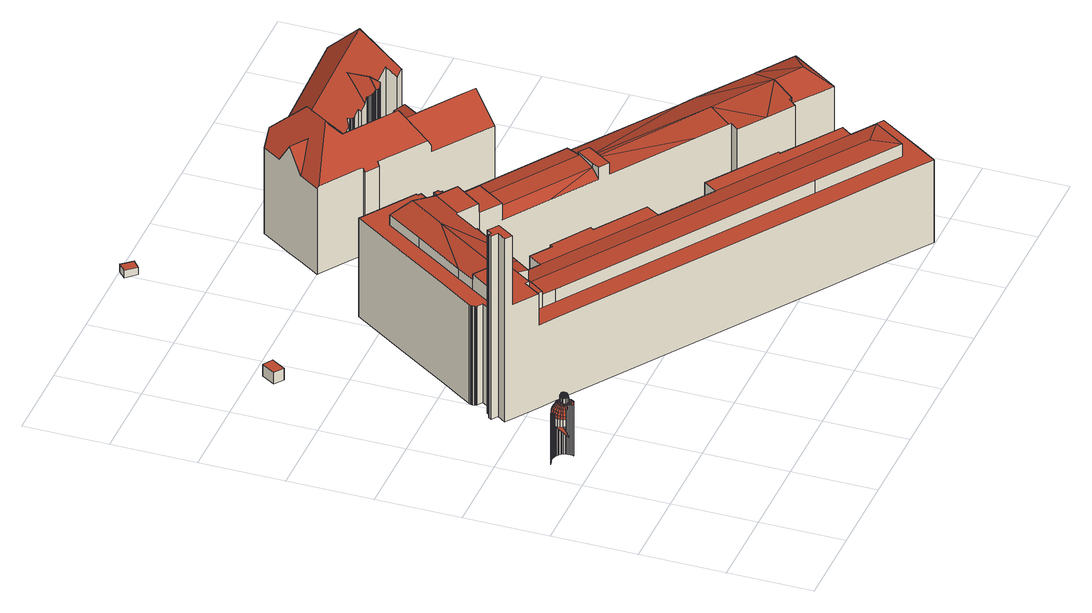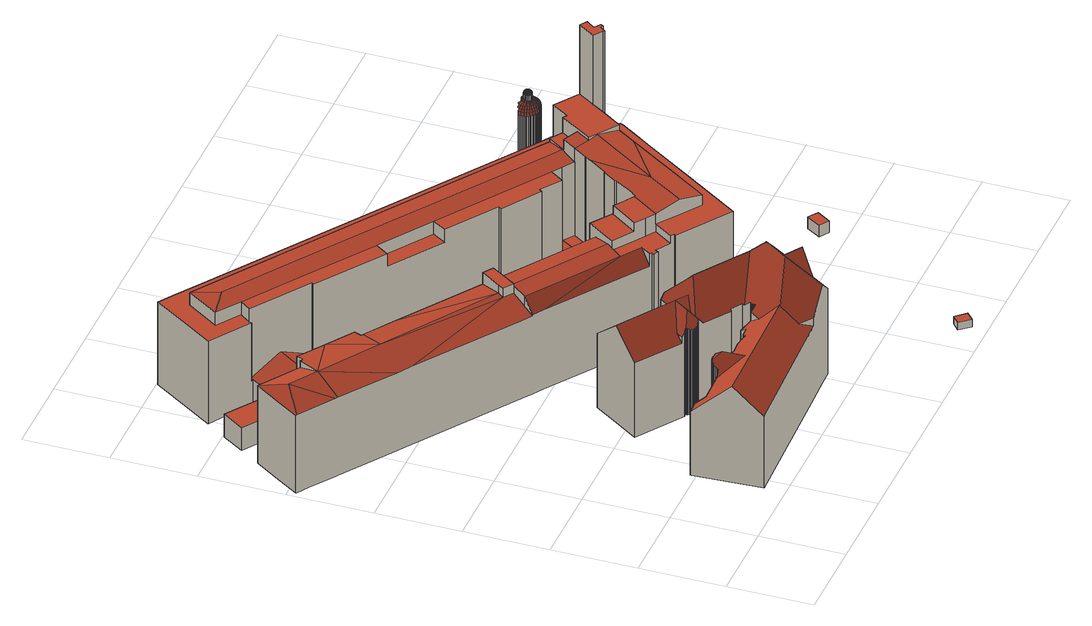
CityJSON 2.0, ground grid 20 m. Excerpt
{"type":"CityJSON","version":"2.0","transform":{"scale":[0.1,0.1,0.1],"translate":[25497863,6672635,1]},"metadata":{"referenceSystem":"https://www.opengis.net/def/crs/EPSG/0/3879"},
"CityObjects":{
"building1":{"type":"Building","attributes":{"dateOfConstruction":"1901-01-01","measuredHeight":28.7,"class":"Lämpimät varastot","function":"Kauppavarastot","usage":"Varastorakennus","roofType":"2110;2100;3500;1000;3700;3500","storeysAboveGround":3},"address":[{"Country":"Finland","Locality":"Helsinki","ThoroughfareNumber":"5","ThoroughfareName":"Katajanokanlaituri","PostCode":"00160"}],"geometry":[{"type":"MultiSurface","lod":"2","boundaries":[[[0,1,2,3,4]],[[5,6,7,0]],[[0,7,8,1]],[[6,9,10,7]],[[7,10,11,8]],[[1,8,12,2]],[[8,11,13,12]],[[9,14,15,10]],[[10,15,16,11]],[[11,16,17,13]],[[2,12,18,3]],[[13,19,18,12]],[[14,20,21,15]],[[15,21,22,16]],[[17,23,19,13]],[[16,22,24,17]],[[19,25,18]],[[24,26,23,17]],[[23,27,28,25,19]],[[20,29,30,21]],[[21,30,31,22]],[[32,33,29,20]],[[22,31,34,24]],[[26,35,27,23]],[[34,36,26,24]],[[27,37,38,39,28]],[[38,40,39]],[[36,41,35,26]],[[35,42,37,27]],[[29,43,44,30]],[[31,45,46,34]],[[30,44,47,45,31]],[[33,48,49,43,29]],[[50,51,48,33]],[[52,40,53,54]],[[46,55,36,34]],[[41,56,42,35]],[[44,43,49,57,58,59,60,47]],[[59,58,57,61,62,63,64,60]],[[65,66,67,51,50]],[[45,47,60,68,69,46]],[[68,60,64,70,71,69]],[[38,72,73,53,40]],[[63,62,61,74,75,76,77,64]],[[48,51,67,78,79,80,57,49]],[[55,81,41,36]],[[80,79,78,82,83,84,61,57]],[[37,85,72,38]],[[70,64,77,86,71]],[[84,83,82,87,88,89,74,61]],[[90,91,66,65]],[[46,69,92,93,81,55,94]],[[76,95,96,77]],[[75,97,95,76]],[[74,98,97,75]],[[71,99,100,93,92,69]],[[89,98,74]],[[77,96,101,86]],[[54,53,73,102]],[[88,103,89]],[[42,104,85,37]],[[86,105,106,100,99,71]],[[103,107,98,89]],[[81,108,56,41]],[[87,109,103,88]],[[101,110,105,86]],[[66,91,111,112,78,67]],[[112,111,113,114,82,78]],[[109,115,107,103]],[[116,106,105]],[[95,97,98,117,118,119,96]],[[114,113,120,121,87,82]],[[96,119,122,123,101]],[[56,124,104,42]],[[110,125,106,105]],[[107,115,126,127,117,98]],[[121,120,128,129,130,115,109,87]],[[131,132,91,90]],[[100,133,134,135,136,93]],[[93,136,135,137,108,81]],[[123,138,139,125,110,101]],[[106,140,141,134,133,100]],[[130,129,142,126,115]],[[125,143,140,106]],[[118,117,144,145,146,119]],[[108,137,147,124,56]],[[122,119,146,123]],[[102,73,148,149]],[[127,126,150,144,117]],[[151,152,128,120]],[[91,132,153,154,155,111]],[[155,154,156,157,113,111]],[[152,158,129,128]],[[139,159,160,161,143,125]],[[162,141,140]],[[146,163,164,139,138,123]],[[157,156,165,151,120,113]],[[143,161,162,140]],[[142,166,150,126]],[[145,144,167,146]],[[131,168,169,153,132]],[[158,170,171,142,129]],[[150,167,144]],[[164,172,160,159,139]],[[152,151,165,173,170,158]],[[72,174,175,148,73]],[[167,164,163,146]],[[85,176,174,72]],[[166,167,150]],[[104,177,176,85]],[[171,178,166,142]],[[124,179,177,104]],[[167,172,164]],[[147,180,179,124]],[[134,181,182,183,184,135]],[[178,167,166]],[[141,185,186,182,181,134]],[[162,161,187,188,189,190,186,185,141]],[[191,135,184,183,192,180,147]],[[160,193,194,189,188,187,161]],[[172,195,194,193,160]],[[167,195,172]],[[178,196,167]],[[171,197,198,196,178]],[[170,199,200,198,197,171]],[[149,148,175,201]],[[173,165,202,203,204,200,199,170]],[[167,205,206,195]],[[156,207,208,203,202,165]],[[196,209,167]],[[154,210,211,212,208,207,156]],[[153,169,213,214,212,211,210,154]],[[195,206,205,215,194]],[[216,206,205,167]],[[168,217,213,169]],[[209,218,167]],[[198,219,209,196]],[[220,216,167]],[[218,221,167]],[[194,215,222,223,189]],[[221,224,220,167]],[[190,189,223,222,225,226,186]],[[180,192,227,228,179]],[[206,216,229,230,215,205]],[[200,231,232,219,198]],[[219,233,234,218,209]],[[186,226,225,235,236,182]],[[182,236,235,237,238,183]],[[183,238,237,239,227,192]],[[204,203,240,241,232,231,200]],[[220,242,243,229,216]],[[179,228,244,177]],[[218,234,245,246,221]],[[230,229,247,248,222,215]],[[224,221,246,249,242,220]],[[208,250,251,241,240,203]],[[212,252,253,251,250,208]],[[217,254,255,214,213]],[[201,175,256,257]],[[248,258,225,222]],[[214,255,259,253,252,212]],[[232,260,261,234,233,219]],[[177,244,262,176]],[[239,263,264,228,227]],[[176,262,265,174]],[[247,266,258,248]],[[243,242,267,268,269,247,229]],[[258,266,270,271,235,225]],[[241,272,273,274,261,260,232]],[[245,234,261,275,276,246]],[[174,265,277,256,175]],[[249,246,276,278,279,267,242]],[[271,270,280,281,237,235]],[[281,280,282,263,239,237]],[[251,283,284,273,272,241]],[[269,266,247]],[[254,285,259,255]],[[268,267,268,269]],[[259,286,287,288,289,290,253]],[[253,290,289,284,283,251]],[[268,267,291,292,266,269]],[[275,261,274,293,294,295,296,276]],[[279,278,276,296,295,297,291,267]],[[274,273,294,293]],[[257,256,277,298]],[[264,299,244,228]],[[292,291,300,270,266]],[[282,301,302,264,263]],[[273,284,303,294]],[[300,304,305,306,280,270]],[[284,289,284,307]],[[306,305,304,308,309,301,282,280]],[[285,310,287,259]],[[294,303,311,295]],[[297,295,311,312,300,291]],[[284,289,313,303]],[[288,314,315,316,317,313,289]],[[303,313,317,311]],[[312,311,317,318,319,304,300]],[[319,318,317,316,320,321,308,304]],[[299,322,262,244]],[[323,324,285,254]],[[310,325,288,287]],[[309,326,302,301]],[[308,321,327,326,309]],[[298,277,328,329]],[[302,330,299,264]],[[288,325,331,315]],[[322,332,265,262]],[[316,315,331,333,320]],[[320,333,327,321]],[[332,334,328,277,265]],[[324,335,310,285]],[[326,336,330,302]],[[329,328,334,337]],[[330,338,322,299]],[[335,339,325,310]],[[327,340,336,326]],[[325,339,341,331]],[[342,343,335,324]],[[338,344,332,322]],[[333,345,340,327]],[[337,334,346,347]],[[331,341,345,333]],[[336,348,338,330]],[[344,349,346,334,332]],[[347,346,349,350]],[[343,351,339,335]],[[340,352,348,336]],[[348,353,344,338]],[[339,351,354,341]],[[350,349,355,356]],[[345,357,352,340]],[[341,354,357,345]],[[353,358,355,349,344]],[[359,360,351,343]],[[356,355,358,361]],[[352,362,353,348]],[[363,364,365,366,367]],[[365,364,368,360,359]],[[351,360,369,354]],[[361,358,370,371]],[[357,372,362,352]],[[373,368,364,363]],[[362,374,370,358,353]],[[354,369,372,357]],[[371,370,374,375]],[[376,377,368,373]],[[360,368,377,378,369]],[[372,379,380,374,362]],[[381,378,377,376]],[[375,374,380,382]],[[369,378,383,379,372]],[[384,383,378,381]],[[382,380,379,385]],[[385,379,383,384]]],"semantics":{"surfaces":[{"type":"RoofSurface"},{"type":"WallSurface"}],"values":[0,1,1,0,0,1,0,0,0,0,1,0,0,0,0,0,0,0,0,0,0,0,0,0,0,0,0,0,0,0,0,0,0,0,1,0,0,1,0,0,1,0,0,0,1,0,0,0,0,0,0,1,0,0,0,0,0,0,1,0,0,0,0,0,0,0,1,0,0,0,0,0,0,0,0,0,0,0,0,1,0,0,0,0,0,0,0,1,0,0,1,0,0,0,0,0,0,0,0,0,0,0,0,0,0,0,0,0,0,0,0,0,0,0,0,0,0,0,1,0,0,0,0,0,0,1,0,0,0,0,0,1,0,0,0,0,0,0,0,0,0,0,0,0,0,0,0,0,1,0,0,0,0,0,0,0,0,0,1,0,1,0,0,0,0,0,0,0,0,0,0,0,0,1,0,0,0,0,1,0,0,0,0,0,1,0,0,0,0,0,0,1,0,0,0,0,1,0,0,1,0,0,0,0,0,1,0,0,0,0,0,0,0,0,1,0,0,0,0,0,0,0,1,0,0,0,1,0,0,0,0,1,0,0,0,0,1,0,1,0,0,1,0,1,0,0,1,1,0,0,1,1,0,1,1,1]}}]},
"building2":{"type":"Building","attributes":{"dateOfConstruction":"2022-01-01","measuredHeight":3,"usage":"Käymälä","roofType":"1000"},"address":[{"Country":"Finland","Locality":"Helsinki"}],"geometry":[{"type":"Solid","lod":"2","boundaries":[[[[386,387,388,389]],[[390,391,392,393]],[[393,392,387,386]],[[392,391,388,387]],[[391,390,389,388]],[[390,393,386,389]]]],"semantics":{"surfaces":[{"type":"GroundSurface"},{"type":"RoofSurface"},{"type":"WallSurface"}],"values":[[0,1,2,2,2,2]]}}]},
"building3":{"type":"Building","attributes":{"dateOfConstruction":"2012-01-01","measuredHeight":1.9,"usage":"Kauppa tai kioski","roofType":"1000"},"address":[{"Country":"Finland","Locality":"Helsinki"}],"geometry":[{"type":"Solid","lod":"2","boundaries":[[[[394,395,396,397]],[[398,394,397,399]],[[400,398,399,401]],[[395,400,401,396]],[[394,398,400,395]],[[396,401,399,397]]]],"semantics":{"surfaces":[{"type":"WallSurface"},{"type":"RoofSurface"},{"type":"GroundSurface"}],"values":[[0,0,0,0,1,2]]}}]},
"building4":{"type":"Building","attributes":{"dateOfConstruction":"1940-01-01","measuredHeight":46.4,"class":"Asuinkerrostalot","function":"Muut kerrostalot","usage":"Asuinrakennus","roofType":"1000;3500;2100;3200;2100","storeysAboveGround":8},"address":[{"Country":"Finland","Locality":"Helsinki","ThoroughfareNumber":"3","ThoroughfareName":"Satamakatu","PostCode":"00160"}],"geometry":[{"type":"Solid","lod":"2","boundaries":[[[[402,403,404,405]],[[406,407,408]],[[405,404,409,410]],[[411,412,413,414]],[[415,416,417,418]],[[419,420,421,422]],[[423,424,425,426]],[[427,428,429,430,431,432,433]],[[434,435,436,437]],[[438,439,440,441]],[[441,440,442,443]],[[444,445,446,447]],[[448,449,450,451,452,453,454,455,456,457,458]],[[459,460,461,462]],[[463,464,465,466,467,468]],[[469,470,471,472,473]],[[474,475,476,477]],[[407,478,479,408]],[[480,481,482,483,484]],[[485,451,450]],[[486,487,488,482,481]],[[489,490,491,492,493,413,412,494,495]],[[496,445,444]],[[497,498,499,500]],[[501,502,403,402]],[[503,504,505,506]],[[507,508,509]],[[510,511,512,513,514,515,516,517]],[[518,519,504,503]],[[520,521,522,523]],[[523,522,524,525]],[[526,527,528,529,530,531,532,533]],[[534,535,536,537]],[[508,507,538,539,416,415,540,541,542,543,544,545,546,488,487,547,548,549,550,551,552,553,554,555,556,557,558,559,560,561]],[[562,563,564,565]],[[566,489,495,567]],[[482,545,544,483]],[[418,417,568,569]],[[570,571,572,573]],[[574,575,521,520]],[[576,577,423,426,578]],[[445,579,580,446]],[[581,582,583,584]],[[585,586,587,588]],[[589,590,591,592]],[[593,594,595,596]],[[583,597,598,599,600,435,434,601,602,603,604,584]],[[462,461,575,574]],[[592,591,594,593]],[[473,605,606,469]],[[607,608,519,518]],[[483,609,484]],[[610,611,612,613]],[[614,615,616,617]],[[618,619,620,621]],[[622,623,475,474]],[[624,625,626,627]],[[628,493,492,629,630]],[[417,416,539,631]],[[632,530,529,633]],[[634,635,636,637]],[[626,527,526,627]],[[638,494,412,411]],[[639,429,428,640]],[[641,642,643,644]],[[645,646,647,472]],[[482,488,546,545]],[[406,483,543,542,541,407]],[[617,616,648,649]],[[650,651,612,652,653,654]],[[565,564,615,614]],[[655,531,530,632]],[[506,505,439,438]],[[656,657,658,576,578,659,660,661]],[[611,610,662,498,497,663,664,665,666]],[[667,668,485,450,449,448,618,621]],[[573,572,563,562]],[[465,669,670,517,516,515,671,672,466]],[[613,612,651,673,674]],[[675,676,677,678,679,680]],[[637,636,681,682]],[[683,684,685,686]],[[687,688,689,690,691,692,693,675,680,694,695,696,697,698,699,700,701,491,490,702]],[[674,703,704,631,509,508,561,705,499,498,662,610,613]],[[706,479,478,707,708,709,710]],[[711,712,639,640,713,714,715]],[[716,717,718,481,480,484,609,719,720]],[[721,722,654,653]],[[472,471,533,645]],[[627,526,723,624]],[[535,534,724,725,704,703,674,673]],[[645,533,532,646]],[[473,472,647,605]],[[726,727,728,729,730,514,513]],[[731,732,460,459]],[[698,697,696,695,694,680,679,678,733,734,622,474,477,735,736,737,738,657,656,661,699]],[[739,718,717,716,720,740,741,742,743,432,431,430,712,711,715,744,745,746,747,748,677,676,675,693,692,691,690,689,688,687,702,566,567,638,411,414,749,750,751,570,573,562,565,614,617,649,641,644,581,584,604,603,602,601,434,437,665,664,663,497,500,752,560,559,558,557,556,555,554,553,552,551,550,549,548,547],[753,754,755,756,757,758,419,422,759,760,761,762,763,764,765,766,767,589,592,593,596,768,634,637,682,683,686,731,459,462,574,520,523,525,607,518,503,506,438,441,443,769,501,402,405,410,585,588,770,727,726,513,512,511,510,771,772,773,655,632,633,774,775,776,777,458,457,456,455,454]],[[624,723,778,625]],[[644,643,582,581]],[[443,442,779,769]],[[728,780,587,586,409,404,403,502,779,442,440,439,505,504,519,608,524,522,521,575,461,460,732,685,684,681,636,635,781,595,594,591,590,782,783,784,729]],[[596,595,781,768]],[[768,781,635,634]],[[633,529,528,774]],[[785,433,432,743,742,741,786,787,788]],[[751,789,571,570]],[[661,660,700,699]],[[700,660,659,790,464,463,468,791,629,701]],[[493,628,792,750,749,414,413]],[[769,779,502,501]],[[750,792,789,751]],[[736,735,793,794,795,737]],[[738,796,658,657]],[[797,623,622,798,667,621,620]],[[629,492,491,701]],[[799,408,800]],[[718,739,547,487,486,481]],[[764,763,762,801,802,803]],[[606,670,669,470,469]],[[752,705,561,560]],[[629,791,468,467,804,805,630]],[[430,429,639,712]],[[793,476,806]],[[799,807,406,408]],[[804,467,808,809]],[[483,544,543]],[[630,805,804,809,721,653,652,612,611,666,436,435,600,599,598,597,583,582,643,642,648,616,615,564,563,572,571,789,792,628]],[[796,795,794,793,806,810,811,812,813,658]],[[702,490,489,566]],[[424,669,465,425]],[[437,436,666,665]],[[766,783,782,767]],[[812,811,810,806,476,475,814,723,526,533,471,470,815,813]],[[758,757,756,755,754,753,454,453,807,799,800,706,710,496,444,447,816,420,419]],[[784,817,730,729]],[[485,785,788,818,452,451]],[[466,672,671,808,467]],[[649,648,642,641]],[[809,808,722,721]],[[500,499,705,752]],[[767,782,590,589]],[[816,819,820,724,534,537,421,420]],[[525,524,608,607]],[[817,784,783,766,765,764,803]],[[671,650,654,722,808]],[[686,685,732,731]],[[569,568,707,478,407]],[[407,541,540,415,418,569]],[[631,539,538,507,509]],[[821,536,535,673,651,822]],[[670,606,605,647,646,532,531,655,773,772,771,510,517]],[[737,795,796,738]],[[447,446,580,725,724,820,819,816]],[[527,626,625,778,619,618,448,458,777,776,775,774,528]],[[798,622,734,823]],[[746,745,744,715,714,824,825,826]],[[798,823,826,825,824,485,668,667]],[[709,708,707,568,579,445]],[[714,713,427,433,785,485,824]],[[477,476,793,735]],[[720,719,827,740]],[[682,681,684,683]],[[496,710,709,445]],[[428,427,713,640]],[[740,827,786,741]],[[818,483,406]],[[704,725,631]],[[514,730,817,803,802,801,822,651,650,671,515]],[[788,787,786,827,719,609,483,818]],[[588,587,780,770]],[[770,780,728,727]],[[761,760,759,422,421,537,536,821,822,801,762]],[[814,475,623,797,620,619,778,723]],[[408,479,706,800]],[[658,813,815,470,669,424,423,577,576]],[[818,406,807,453,452]],[[578,426,425,465,464,790,659]],[[567,495,494,638]],[[733,678,677,748,747,746,826,823,734]],[[410,409,586,585]],[[579,568,417,631,725,580]]]],"semantics":{"surfaces":[{"type":"WallSurface"},{"type":"RoofSurface"},{"type":"GroundSurface"}],"values":[[0,1,0,0,0,0,0,0,0,0,0,1,0,0,0,0,0,0,1,1,1,1,1,0,0,0,0,0,0,0,0,1,0,0,0,0,1,0,0,0,1,1,0,0,0,0,0,0,0,1,0,0,0,0,0,0,1,0,1,0,0,0,0,1,0,1,1,1,0,0,0,0,0,0,0,1,0,1,0,0,0,0,0,1,1,0,0,0,0,0,0,0,0,0,0,1,2,0,0,0,1,0,0,0,0,0,0,1,0,0,0,0,0,0,0,1,0,0,0,0,0,0,1,1,0,1,1,1,0,1,0,0,1,0,0,0,1,0,0,0,0,1,0,0,1,0,0,1,1,1,0,0,0,0,0,0,1,0,1,0,0,0,0,0,0,1,0,1,1,0,0,0,1,0,0,1,0,0,0,0,1]]}}]},
"building5":{"type":"Building","attributes":{"dateOfConstruction":"1902-01-01","measuredHeight":31.9,"class":"Asuinkerrostalot","function":"Muut kerrostalot","usage":"Asuinrakennus","roofType":"3500;3200","storeysAboveGround":6},"address":[{"Country":"Finland","Locality":"Helsinki","ThoroughfareNumber":"2","ThoroughfareName":"Luotsikatu","PostCode":"00160"}],"geometry":[{"type":"Solid","lod":"2","boundaries":[[[[828,829,830,831]],[[832,833,834,835]],[[831,830,836,837]],[[838,839,840,841]],[[842,843,844,845]],[[846,847,848,849]],[[850,851,852,853,854,855,856]],[[857,858,859,860]],[[861,862,863,864]],[[865,866,867,868]],[[868,867,869,870]],[[851,871,872,873,874,875,852]],[[876,853,852,875]],[[877,878,879,880]],[[881,882,883,884]],[[885,886,887,888]],[[889,890,878,877]],[[891,892,893,894]],[[895,896,892,891]],[[840,839,897,898,899,900,901,902,903,904,905,906,907,908,909,910,911,912,913,914,915,916,917,918,919,920,921,922,923,924]],[[925,926,927,928]],[[929,930,931,932]],[[837,836,933,934]],[[935,936,937,938]],[[939,940,920,919,918,941,942]],[[943,944,945,946]],[[947,948,949,848,847,950,951,952]],[[864,863,953,954]],[[955,956,952,951,957,958,959,960,945,944,961,962,963,964,965,966,921,920,940,967,968]],[[969,908,907,970]],[[971,903,902,972]],[[973,974,975,856,976,977,978]],[[979,959,958,980]],[[981,982,983,984]],[[984,983,985,986]],[[871,851,850]],[[977,987,978]],[[988,904,903,971]],[[946,945,960,989]],[[970,907,906,990]],[[991,905,904,988]],[[992,993,882,881]],[[994,995,996,997]],[[998,999,1000,1001,1002,992,881,884,981,984,986,1003,1004,1005,1006,1007,1008,994,997,857,860,1009,828,831,837,934,1010,935,938,1011,1012,861,864,954,1013,832,835,885,888,1014,1015,1016,969,970,990,991,988,971,972,1017,1018,1019,1020,1021,838,841,1022,1023,1024,1025,943,946,989,979,980,1026,1027,1028,846,849,1029,1030,1031,1032,889,877,880,929,932,842,845,1033,1034,1035,1036,1037,1038,1039,1040,925,928,865,868,870,1041,876,875,874,873,1042,1043,1044,1045,1046,1047,1048,1049,895,891,894,1050,1051,1052,1053,1054,1055,1056,1057,1058,1059,1060,1061,1062,1063,1064]],[[1009,1065,829,828]],[[972,902,901,1017]],[[1066,1067,1068,1069,1070]],[[954,953,1071,1013]],[[969,1016,1015,1072,909,908]],[[924,923,922,921,966,965,964]],[[856,1073,1074,976]],[[856,855,1075,1076,949,948,1073]],[[980,958,957,1026]],[[1018,900,899,1019]],[[1012,1077,862,861]],[[1019,899,898,1020]],[[1022,841,840,924,964,963,1023]],[[932,931,843,842]],[[1035,1078,1079,1036]],[[942,1080,939]],[[1003,1081,1082,1004]],[[975,974,872,871,850,856]],[[967,940,939,1080,1083]],[[1068,1084,1085,1069]],[[880,879,930,929]],[[845,844,1086,1033]],[[934,933,1087,1010]],[[1010,1087,936,935]],[[990,906,905,991]],[[894,893,1088,1050]],[[937,936,1087,933,836,830,829,1065,859,858,996,995,1089,1090,1091,1092,1093]],[[1049,1048,1047,1046,1045,1044,1043,973,978,987,1094,1095,1096,1097,1098,896,895]],[[1013,1071,833,832]],[[1023,963,962,1024]],[[1002,1099,993,992]],[[1007,1006,1005,1100,1091,1090]],[[1007,1090,1089,1008]],[[1092,1091,1100,1082,1081,985,983,982,883,882,993,1099,912,911]],[[1021,897,839,838]],[[1036,1079,1101,1037]],[[1033,1086,1102,1034]],[[1034,1102,1078,1035]],[[1028,950,847,846]],[[1025,961,944,943]],[[1002,1001,1000,913,912,1099]],[[888,887,1103,1014]],[[1104,1105,1088,893,892,896,1098,1097,1096,1095,1094,1106,947,952,956,955,968,1107,1108,1109,1110]],[[1040,1111,926,925]],[[835,834,886,885]],[[1032,1112,890,889]],[[1038,1113,1114,1039]],[[1011,938,937,1093,1077,1012]],[[949,1076,1030,1029,849,848]],[[1024,962,961,1025]],[[989,960,959,979]],[[1031,1115,1112,1032]],[[1014,1103,1072,1015]],[[1017,901,900,1018]],[[1037,1101,1113,1038]],[[1076,1075,1115,1031,1030]],[[999,998,915,914,913,1000]],[[1072,1103,887,886,834,833,1071,953,863,862,1077,1093,1092,911,910,909]],[[928,927,866,865]],[[1116,1070,1069,1085,1117,1058,1057,1056,1055,1054]],[[1041,854,853,876]],[[997,996,858,857]],[[1020,898,897,1021]],[[987,977,976,1074,1073,948,947,1106,1094]],[[1008,1089,995,994]],[[1110,1109,1108,1107,968,967,1083,1117,1085,1084,1068,1067,1066,1070,1116]],[[1053,1052,1051,1050,1088,1105,1104,1110,1116,1054]],[[1064,916,915,998]],[[951,950,1028,1027,1026,957]],[[1004,1082,1100,1005]],[[986,985,1081,1003]],[[973,1043,1042,873,872,974]],[[1041,870,869,854]],[[1039,1114,1111,1040]],[[860,859,1065,1009]],[[884,883,982,981]],[[917,916,1064,1063,1062,1061,941,918]],[[1117,1083,1080,942,941,1061,1060,1059,1058]],[[855,854,869,867,866,927,926,1111,1114,1113,1101,1079,1078,1102,1086,844,843,931,930,879,878,890,1112,1115,1075]]]],"semantics":{"surfaces":[{"type":"WallSurface"},{"type":"RoofSurface"},{"type":"GroundSurface"}],"values":[[0,0,0,0,0,0,1,0,0,0,0,0,0,0,0,0,0,0,0,1,0,0,0,0,1,0,1,0,1,0,0,1,0,0,0,0,0,0,0,0,0,0,0,2,0,0,1,0,0,0,1,1,0,0,0,0,0,0,0,0,0,1,1,1,0,0,0,0,0,0,1,0,0,0,0,0,0,1,0,0,0,0,0,0,0,0,1,0,0,0,0,0,0,0,0,0,0,0,0,0,0,1,0,0,0,0,0,1,0,1,0,0,0,0,0,0,0,0,0,0,0,0,1]]}}]}
},
"vertices":[
[30,454,125],[30,460,124],[30,466,123],[32,473,122],[4,431,122],[33,449,127],[33,449,144],[30,454,144],[30,460,144],[34,449,152],[31,454,152],[31,460,152],[30,466,144],[31,466,152],[37,451,158],[34,455,158],[34,460,158],[34,466,158],[32,473,144],[33,473,152],[41,453,164],[39,457,164],[39,461,164],[36,472,158],[39,465,164],[36,478,152],[41,470,164],[39,478,158],[36,479,152],[47,456,169],[45,458,169],[45,461,169],[43,449,164],[48,453,169],[45,465,169],[43,475,164],[47,468,169],[43,483,158],[41,485,152],[37,481,152],[41,486,144],[48,472,169],[47,479,164],[52,459,171],[52,460,171],[51,462,171],[51,464,171],[51,461,171],[53,457,171],[53,458,171],[51,451,169],[55,456,171],[41,486,13],[44,487,143],[44,487,13],[52,466,171],[51,474,169],[53,458,184],[52,459,184],[52,460,184],[51,461,184],[53,458,186],[53,459,186],[52,460,186],[52,461,186],[54,449,169],[56,454,171],[55,455,171],[51,462,184],[51,464,184],[52,462,186],[52,464,186],[48,488,152],[48,488,144],[54,459,188],[53,459,188],[53,461,188],[53,462,188],[55,455,184],[55,456,184],[53,457,184],[53,468,171],[56,455,186],[55,456,186],[54,457,186],[49,485,158],[53,464,188],[56,456,188],[56,457,188],[54,458,188],[57,448,169],[58,453,171],[52,466,184],[53,468,184],[52,466,170],[54,461,190],[54,462,190],[55,460,190],[55,459,190],[52,466,186],[53,468,186],[54,464,190],[48,488,13],[56,457,189],[51,481,164],[53,466,188],[54,467,188],[56,458,190],[55,470,171],[56,456,189],[55,465,190],[58,453,184],[56,454,184],[59,454,186],[58,454,186],[57,457,190],[54,467,189],[57,461,191],[56,461,191],[56,462,191],[59,455,188],[57,455,188],[56,463,191],[56,464,191],[54,476,169],[55,467,190],[58,459,191],[57,460,191],[59,455,189],[59,456,190],[58,457,190],[61,448,169],[61,453,171],[55,470,186],[56,471,186],[55,471,184],[55,470,184],[55,471,171],[56,465,191],[57,465,191],[55,469,188],[56,470,188],[60,458,191],[56,468,190],[59,462,192],[58,462,192],[58,463,192],[56,471,171],[51,489,143],[51,489,13],[59,461,192],[61,455,188],[61,455,189],[62,453,171],[62,453,184],[61,453,184],[62,454,186],[61,454,186],[61,456,190],[58,466,191],[58,467,191],[57,468,190],[56,469,189],[58,464,192],[59,464,192],[62,455,188],[60,461,192],[61,463,193],[64,449,169],[63,454,171],[62,456,190],[61,458,191],[59,465,192],[62,455,189],[55,489,152],[55,490,144],[56,486,158],[57,482,164],[61,461,192],[58,476,169],[59,472,171],[57,471,186],[59,472,186],[59,472,184],[56,471,184],[57,470,188],[59,471,188],[58,469,190],[59,469,190],[60,469,190],[60,470,190],[56,471,172],[59,472,170],[59,467,191],[60,468,191],[60,465,192],[62,461,192],[62,458,191],[63,459,191],[62,457,190],[64,457,190],[55,490,13],[63,455,188],[65,456,188],[65,456,189],[61,466,192],[61,465,192],[63,454,186],[65,455,186],[62,462,192],[63,454,184],[65,455,184],[66,455,184],[65,455,171],[66,455,171],[61,468,191],[62,465,192],[68,450,169],[63,462,192],[64,460,191],[63,465,192],[63,463,192],[62,470,190],[61,470,190],[63,464,192],[62,471,188],[61,471,188],[61,473,170],[61,476,169],[63,467,191],[62,468,191],[65,458,190],[66,459,190],[65,461,191],[65,462,191],[62,472,186],[61,472,186],[62,473,184],[61,473,184],[62,473,170],[66,457,188],[67,458,188],[65,466,191],[64,466,191],[62,482,164],[65,463,191],[65,464,191],[64,469,190],[63,470,190],[65,465,191],[67,457,186],[68,458,186],[67,456,184],[68,458,184],[71,452,169],[67,456,171],[59,490,143],[59,490,13],[63,471,188],[68,458,171],[67,460,190],[67,462,190],[62,486,158],[64,472,170],[65,476,169],[62,489,152],[65,470,188],[66,467,190],[66,468,190],[65,469,190],[66,471,186],[64,472,186],[68,460,188],[69,461,188],[68,461,189],[67,463,190],[67,464,190],[62,490,144],[67,465,190],[67,466,190],[66,472,184],[64,472,184],[66,472,170],[69,459,186],[70,461,186],[73,454,169],[68,458,172],[69,459,171],[70,461,171],[70,461,184],[69,459,184],[68,468,188],[67,469,188],[68,463,189],[69,463,188],[69,465,188],[68,464,189],[68,467,188],[62,490,13],[67,481,164],[68,469,186],[66,471,170],[68,474,169],[70,463,186],[69,469,184],[68,470,184],[66,471,184],[70,461,187],[69,469,170],[68,470,170],[75,457,169],[70,465,186],[69,467,186],[70,463,184],[70,461,172],[70,463,171],[70,465,171],[70,465,184],[70,466,184],[69,468,184],[70,466,171],[69,468,170],[68,485,158],[76,447,164],[78,450,164],[75,460,169],[71,472,169],[73,470,169],[66,489,143],[66,489,13],[71,479,164],[75,464,169],[69,488,152],[75,467,169],[69,488,144],[81,454,164],[75,476,164],[69,488,13],[74,483,158],[82,459,164],[78,473,164],[82,464,164],[82,448,158],[86,452,158],[75,485,152],[80,468,164],[73,487,142],[73,487,13],[79,479,158],[76,486,144],[76,486,13],[86,458,158],[82,475,158],[81,481,152],[86,464,158],[79,484,143],[79,484,13],[85,470,158],[81,482,144],[88,451,152],[89,457,152],[81,482,13],[85,476,152],[90,454,13],[90,454,143],[89,451,144],[89,451,122],[89,451,13],[90,457,144],[89,464,152],[84,479,143],[84,479,13],[88,470,152],[90,457,13],[86,477,144],[86,477,13],[90,461,13],[90,461,143],[90,464,144],[89,471,144],[87,474,143],[90,464,13],[87,474,13],[90,467,143],[90,467,13],[89,471,13],
[120,1169,29],[143,1155,29],[121,1121,29],[99,1136,29],[99,1136,59],[121,1121,59],[143,1155,59],[120,1169,59],
[384,1557,61],[365,1541,61],[365,1541,42],[384,1557,42],[363,1582,61],[363,1582,42],[344,1565,61],[344,1565,42],
[438,759,5],[438,759,57],[437,759,57],[437,759,5],[1112,511,234],[855,694,230],[848,683,234],[435,759,57],[435,759,5],[177,671,5],[177,671,482],[186,683,482],[186,683,5],[868,767,208],[868,767,211],[852,743,242],[852,743,217],[531,825,5],[531,825,266],[532,827,266],[532,827,5],[336,644,262],[336,644,288],[307,664,295],[307,664,262],[1184,319,69],[1184,319,64],[1278,255,64],[1278,255,5],[1184,319,5],[1179,323,5],[1179,323,72],[429,1063,5],[429,1063,262],[555,978,262],[555,978,5],[447,761,5],[447,761,57],[445,760,57],[445,760,5],[444,760,57],[444,760,5],[684,722,223],[803,669,242],[592,810,242],[580,792,223],[984,306,72],[989,315,72],[995,324,72],[1070,436,72],[1070,436,220],[1082,454,224],[1082,454,5],[1070,436,5],[995,324,5],[989,315,5],[984,306,5],[457,774,5],[457,774,57],[457,772,57],[457,772,5],[311,711,302],[330,699,302],[330,699,295],[311,711,300],[263,744,288],[263,744,302],[360,678,62],[360,678,253],[387,660,253],[387,660,63],[387,660,62],[1092,186,220],[1092,186,253],[1148,148,253],[1148,148,220],[855,694,254],[848,683,254],[1281,322,207],[1310,303,207],[1318,377,234],[1253,419,234],[1217,366,208],[1134,393,109],[1347,358,207],[1387,418,207],[1386,419,208],[182,657,482],[167,636,482],[184,625,482],[211,666,482],[190,680,482],[171,674,482],[167,667,482],[791,650,223],[594,947,5],[594,947,242],[599,955,242],[599,955,5],[440,759,5],[440,759,57],[450,763,5],[450,763,57],[448,762,57],[448,762,5],[612,940,210],[612,940,242],[594,915,242],[381,711,5],[387,720,5],[389,723,5],[420,768,5],[420,768,288],[389,723,288],[387,720,288],[381,711,288],[451,764,5],[451,764,57],[455,769,5],[455,769,57],[454,768,57],[454,768,5],[453,766,57],[453,766,5],[670,470,253],[691,503,253],[572,582,253],[578,590,253],[487,649,253],[482,643,253],[433,676,253],[411,644,253],[577,892,266],[577,892,288],[531,828,288],[531,828,266],[658,909,210],[844,783,211],[893,751,208],[1133,589,208],[1155,575,208],[1165,568,208],[1295,480,208],[1300,477,208],[1359,437,208],[1387,418,5],[1386,419,5],[1359,437,5],[1300,477,5],[1295,480,5],[1165,568,5],[1155,575,5],[1133,589,5],[893,751,5],[868,767,5],[844,783,5],[658,909,5],[612,940,5],[607,943,5],[607,943,242],[206,717,5],[206,717,262],[205,718,262],[205,718,5],[182,657,5],[167,667,5],[831,711,248],[831,711,230],[207,713,5],[207,713,262],[206,715,262],[206,715,5],[456,771,5],[456,771,57],[307,602,262],[333,640,262],[278,621,262],[828,706,249],[617,847,249],[205,729,5],[205,729,262],[206,731,262],[206,731,5],[433,759,5],[433,759,57],[432,760,57],[432,760,5],[453,792,5],[453,792,57],[454,791,57],[454,791,5],[455,789,5],[455,789,57],[456,788,57],[456,788,5],[229,766,262],[257,807,262],[338,928,262],[396,1014,262],[396,1014,5],[338,928,5],[257,807,5],[229,766,5],[408,693,62],[382,710,62],[452,765,5],[452,765,57],[1217,366,224],[560,969,242],[560,969,262],[529,924,262],[529,924,242],[205,720,5],[205,720,262],[204,722,262],[204,722,5],[979,309,69],[979,309,253],[975,304,253],[975,304,69],[1111,212,220],[1111,212,253],[795,386,220],[817,418,220],[691,503,220],[670,470,220],[190,680,262],[211,666,302],[211,666,262],[641,884,242],[487,649,5],[578,590,5],[457,784,5],[457,784,57],[457,783,57],[457,783,5],[171,674,5],[1243,203,64],[1148,267,64],[204,726,5],[204,726,262],[205,728,262],[205,728,5],[411,644,63],[433,676,63],[408,693,63],[204,724,262],[204,724,5],[478,959,300],[529,924,288],[478,959,262],[428,993,262],[428,993,288],[482,643,5],[278,621,220],[307,602,220],[307,602,253],[278,621,302],[269,627,302],[269,627,220],[582,955,242],[582,955,5],[560,969,5],[553,974,5],[553,974,262],[1043,258,109],[1053,272,109],[360,678,288],[382,710,288],[420,872,300],[339,752,300],[552,909,288],[552,909,242],[1108,3,5],[1136,44,5],[1210,154,5],[1210,154,220],[1136,44,220],[1108,3,220],[458,781,57],[458,781,5],[458,779,5],[458,779,57],[458,778,57],[458,778,5],[184,625,5],[241,586,5],[279,561,5],[308,542,5],[878,158,5],[1012,68,5],[1068,30,5],[1068,30,220],[1012,68,220],[878,158,220],[308,542,220],[279,561,220],[241,586,220],[241,586,302],[184,625,302],[167,636,5],[577,892,242],[625,860,242],[610,948,242],[815,634,254],[831,711,254],[828,706,254],[803,669,254],[791,650,254],[1148,267,5],[1243,203,5],[1148,267,69],[1144,270,71],[1144,270,5],[1217,366,5],[1281,322,5],[1310,303,5],[1215,367,224],[1215,367,5],[370,906,262],[370,906,288],[795,386,253],[625,860,266],[625,860,246],[421,767,5],[428,761,5],[428,761,57],[421,767,57],[421,767,288],[458,776,5],[458,776,57],[1170,180,220],[1114,218,220],[1096,71,220],[1039,109,220],[906,199,220],[335,583,220],[1347,358,5],[1213,365,5],[1209,368,5],[1206,365,5],[1197,351,5],[1121,236,5],[1117,229,5],[1111,220,5],[1114,218,5],[1170,180,5],[190,680,5],[199,674,5],[219,705,5],[610,948,5],[1077,458,5],[1005,506,5],[815,634,5],[791,650,5],[684,722,5],[580,792,5],[531,828,5],[508,843,5],[484,858,5],[480,860,5],[467,841,5],[442,802,5],[444,800,5],[451,794,5],[452,793,5],[457,786,5],[442,759,5],[430,760,5],[382,710,5],[408,693,5],[433,676,5],[572,582,5],[691,503,5],[817,418,5],[979,309,5],[817,418,253],[442,759,57],[430,760,57],[457,786,57],[452,793,57],[451,794,57],[444,800,57],[1197,351,72],[1209,368,223],[1206,365,223],[1197,351,220],[219,705,262],[307,664,302],[239,709,302],[199,674,262],[1096,71,253],[1039,109,253],[906,199,253],[335,583,253],[1043,258,253],[1111,212,69],[1005,506,224],[815,634,224],[480,860,288],[467,841,288],[442,802,288],[263,744,262],[239,709,262],[1079,138,259],[1077,458,224],[290,785,288],[290,785,262],[1066,147,259],[931,238,259],[361,622,259],[333,640,259],[957,277,253],[336,644,258],[580,792,266],[444,800,288],[1134,393,220],[592,810,266],[617,847,266],[508,843,288],[484,858,288],[1114,218,69],[1121,236,71],[1117,229,71],[1111,220,71],[1213,365,223],
[927,1197,30],[927,1197,241],[925,1197,241],[925,1197,30],[906,1208,30],[906,1208,233],[905,1210,232],[905,1210,30],[923,1197,241],[923,1197,30],[775,1218,30],[775,1218,219],[764,1202,206],[764,1202,30],[842,1132,30],[842,1132,252],[843,1131,251],[843,1131,30],[752,1175,30],[752,1175,248],[755,1177,244],[755,1177,30],[864,1093,239],[875,1109,239],[869,1113,248],[863,1112,254],[862,1114,256],[833,1106,282],[809,1070,282],[933,1198,30],[933,1198,241],[931,1198,241],[931,1198,30],[912,1202,30],[912,1202,241],[910,1203,239],[910,1203,30],[860,1120,30],[860,1120,252],[861,1118,253],[861,1118,30],[862,1116,254],[862,1116,30],[875,1109,223],[979,1039,224],[979,1039,30],[875,1109,30],[869,1113,30],[863,1112,30],[835,1131,30],[835,1131,257],[837,1131,256],[837,1131,30],[950,1215,30],[950,1215,233],[950,1213,234],[950,1213,30],[904,1211,30],[904,1211,231],[904,1213,230],[904,1213,30],[833,1130,30],[833,1130,259],[640,1093,30],[640,1093,250],[609,1114,250],[609,1114,30],[645,1099,30],[645,1099,258],[795,1219,220],[813,1230,230],[815,1228,228],[818,1226,226],[820,1225,225],[823,1223,223],[826,1222,222],[829,1221,221],[832,1220,220],[835,1220,220],[863,1222,221],[864,1216,216],[893,1217,216],[914,1250,245],[926,1271,264],[962,1219,217],[1036,1222,218],[1038,1201,198],[1038,1197,195],[1070,1199,196],[1070,1202,198],[1066,1293,281],[914,1289,281],[746,1285,281],[758,1242,242],[746,1224,225],[745,1222,224],[742,1217,220],[858,1123,30],[858,1123,250],[859,1122,251],[859,1122,30],[838,1131,30],[838,1131,255],[840,1132,253],[840,1132,30],[921,1198,241],[921,1198,30],[917,1199,30],[917,1199,243],[915,1200,244],[915,1200,30],[748,1328,242],[749,1286,279],[1062,1364,217],[715,1350,221],[729,1218,30],[729,1218,255],[728,1216,254],[728,1216,30],[757,1092,320],[819,1120,258],[817,1136,244],[727,1192,248],[726,1196,244],[633,1175,320],[909,1205,237],[909,1205,30],[627,1208,347],[628,1201,341],[724,1209,254],[725,1210,254],[726,1212,254],[728,1214,254],[730,1220,255],[730,1222,256],[731,1224,257],[742,1217,242],[745,1222,242],[746,1224,242],[664,1267,349],[627,1210,349],[864,1216,30],[863,1222,30],[826,1222,30],[823,1223,30],[903,926,223],[941,983,282],[921,996,282],[781,1089,282],[775,1037,242],[763,1020,224],[726,1212,30],[725,1210,30],[949,1211,30],[949,1211,235],[948,1209,236],[948,1209,30],[947,1207,238],[947,1207,30],[763,1020,242],[829,1221,30],[728,1214,30],[835,1220,30],[832,1220,30],[951,1217,30],[951,1217,232],[937,1199,30],[937,1199,243],[935,1199,242],[935,1199,30],[1038,1197,30],[1038,1201,30],[1036,1222,30],[962,1219,30],[951,1219,30],[945,1206,30],[944,1204,30],[942,1203,30],[942,1202,30],[941,1201,30],[939,1200,30],[929,1197,30],[919,1198,30],[914,1200,30],[913,1201,30],[907,1206,30],[903,1215,30],[903,1217,30],[893,1217,30],[820,1225,30],[818,1226,30],[815,1228,30],[813,1230,30],[795,1219,30],[742,1217,30],[731,1224,30],[730,1222,30],[730,1220,30],[724,1209,30],[726,1196,30],[727,1192,30],[817,1136,30],[829,1127,30],[830,1128,30],[832,1129,30],[845,1131,30],[847,1131,30],[848,1130,30],[850,1129,30],[851,1129,30],[853,1128,30],[855,1126,30],[856,1125,30],[862,1114,30],[941,983,30],[903,926,30],[763,1020,30],[756,1025,30],[743,1034,30],[678,1077,30],[672,1081,30],[646,1098,30],[613,1120,30],[602,1128,30],[587,1138,30],[517,1185,30],[512,1188,30],[545,1237,30],[566,1270,30],[588,1302,30],[617,1346,30],[650,1347,30],[715,1350,30],[1062,1364,30],[1066,1293,30],[1070,1202,30],[1070,1199,30],[929,1197,241],[569,1239,274],[597,1242,300],[607,1243,309],[566,1270,309],[545,1237,253],[907,1206,235],[903,1217,229],[808,1104,258],[790,1093,274],[830,1128,263],[829,1127,263],[913,1201,243],[848,1130,250],[850,1129,249],[715,1350,242],[945,1206,240],[944,1204,242],[650,1347,284],[596,1276,277],[588,1302,253],[845,1131,251],[919,1198,242],[613,1120,258],[939,1200,243],[941,1201,245],[942,1202,245],[928,1220,264],[914,1200,244],[756,1025,257],[743,1034,257],[678,1077,258],[672,1081,258],[646,1098,258],[951,1219,231],[942,1203,244],[851,1129,249],[847,1131,250],[903,1215,229],[587,1138,259],[602,1128,259],[757,1075,303],[623,1210,345],[618,1208,341],[571,1198,303],[517,1185,259],[856,1125,250],[832,1129,261],[853,1128,249],[855,1126,249],[830,1128,262],[512,1188,253],[617,1346,253]
]}
